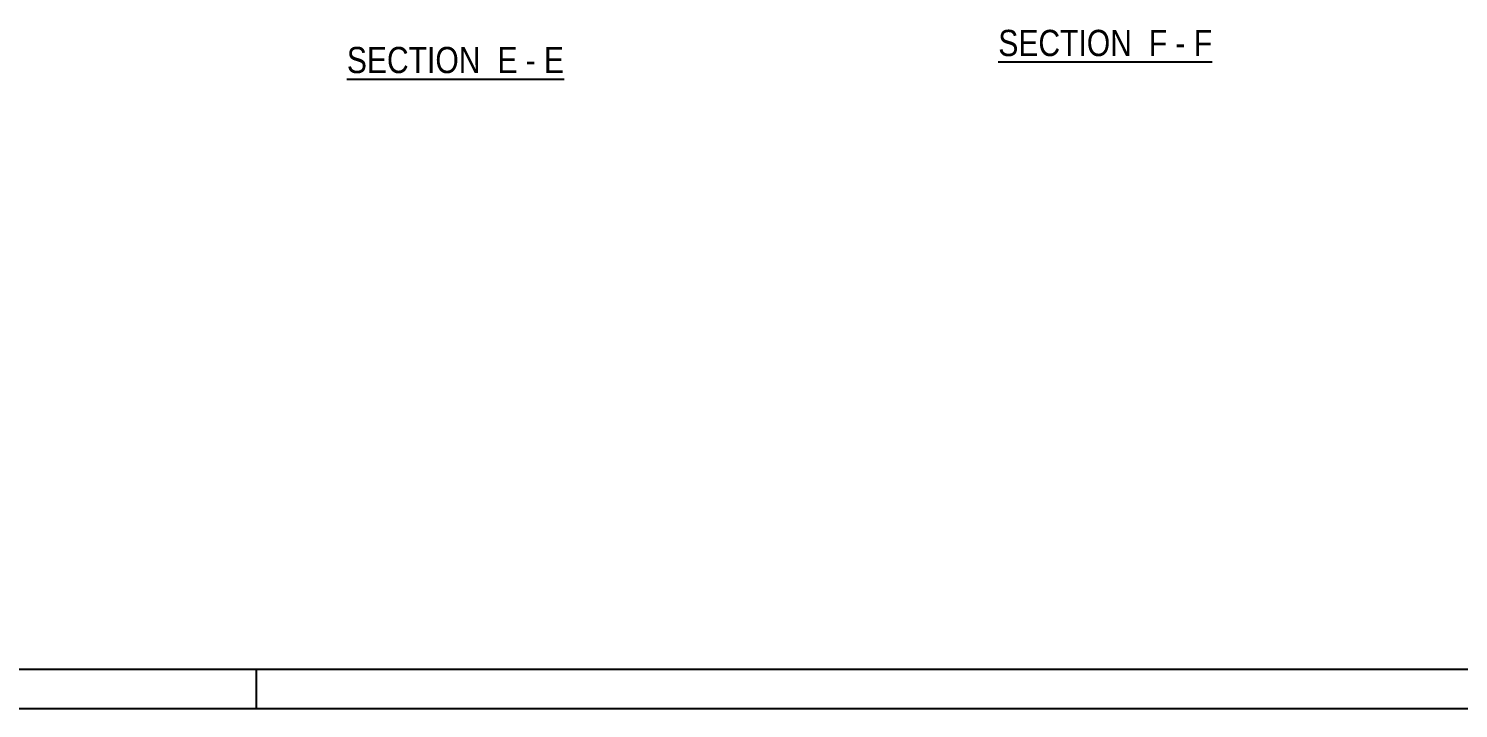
# Model space of a CAD drawing. Header units: millimetres. Extents: x -57 to 784, y -419 to 175.
# Drawn here: x 125.2 to 307.2, y -419.3 to -332.7 of the extents above; entities that cross this region are included whole.
import ezdxf

# ---------------------------------------------------------------- set-up
doc = ezdxf.new("R2010")
doc.units = ezdxf.units.MM
doc.styles.add('Arial Narrow', font='ARIALN.TTF', dxfattribs={"height": 0.2})

# ---------------------------------------------------------------- blocks, each defined once
blk = doc.blocks.new('Unknown-122571493-1113')
at = {"color": 5, "linetype": 'Continuous'}
for p, q in [((-51.74, -414.32), (779.26, -414.32)), ((154.26, -419.32), (154.26, -414.32)), ((-56.74, -419.32), (784.26, -419.32))]:
    blk.add_line(p, q, dxfattribs=at)
blk = doc.blocks.new('Unknown-122571493-49 - 5718')
at = {"color": 6, "linetype": 'Continuous'}
blk.add_line((248.68, -336.99), (275.9, -336.99), dxfattribs=at)
at = {"color": 0, "linetype": 'Continuous'}
for points in [[(266.79, -336.24), (266.79, -332.74), (248.68, -332.74), (248.68, -336.24)], [(270.18, -336.24), (270.18, -332.74), (267.84, -332.74), (267.84, -336.24)], [(272.5, -336.24), (272.5, -332.74), (271.23, -332.74), (271.23, -336.24)], [(275.9, -336.24), (275.9, -332.74), (273.55, -332.74), (273.55, -336.24)]]:
    blk.add_wipeout(points, dxfattribs=at)
at = {"color": 7, "linetype": 'Continuous', "style": 'Arial Narrow'}
for s, p in [('SECTION ', (248.68, -336.24)), ('F', (267.84, -336.24)), ('F', (273.55, -336.24)), ('-', (271.23, -336.24))]:
    blk.add_text(s, height=3.34, dxfattribs=at).set_placement(p)
blk = doc.blocks.new('Unknown-122571493-48 - 5407')
at = {"color": 6, "linetype": 'Continuous'}
blk.add_line((165.76, -339.16), (193.41, -339.16), dxfattribs=at)
at = {"color": 0, "linetype": 'Continuous'}
for points in [[(183.87, -338.41), (183.87, -334.91), (165.76, -334.91), (165.76, -338.41)], [(187.48, -338.41), (187.48, -334.91), (184.92, -334.91), (184.92, -338.41)], [(189.8, -338.41), (189.8, -334.91), (188.53, -334.91), (188.53, -338.41)], [(193.41, -338.41), (193.41, -334.91), (190.85, -334.91), (190.85, -338.41)]]:
    blk.add_wipeout(points, dxfattribs=at)
at = {"color": 7, "linetype": 'Continuous', "style": 'Arial Narrow'}
for s, p in [('SECTION ', (165.76, -338.41)), ('E', (184.92, -338.41)), ('E', (190.85, -338.41)), ('-', (188.53, -338.41))]:
    blk.add_text(s, height=3.34, dxfattribs=at).set_placement(p)

msp = doc.modelspace()

# ---------------------------------------------------------------- block references
msp.add_blockref('Unknown-122571493-1113', (0, 0))

# ---------------------------------------------------------------- next in the draw order: block references
for name in ['Unknown-122571493-49 - 5718', 'Unknown-122571493-48 - 5407']:
    msp.add_blockref(name, (0, 0))

doc.saveas('drawing.dxf')
